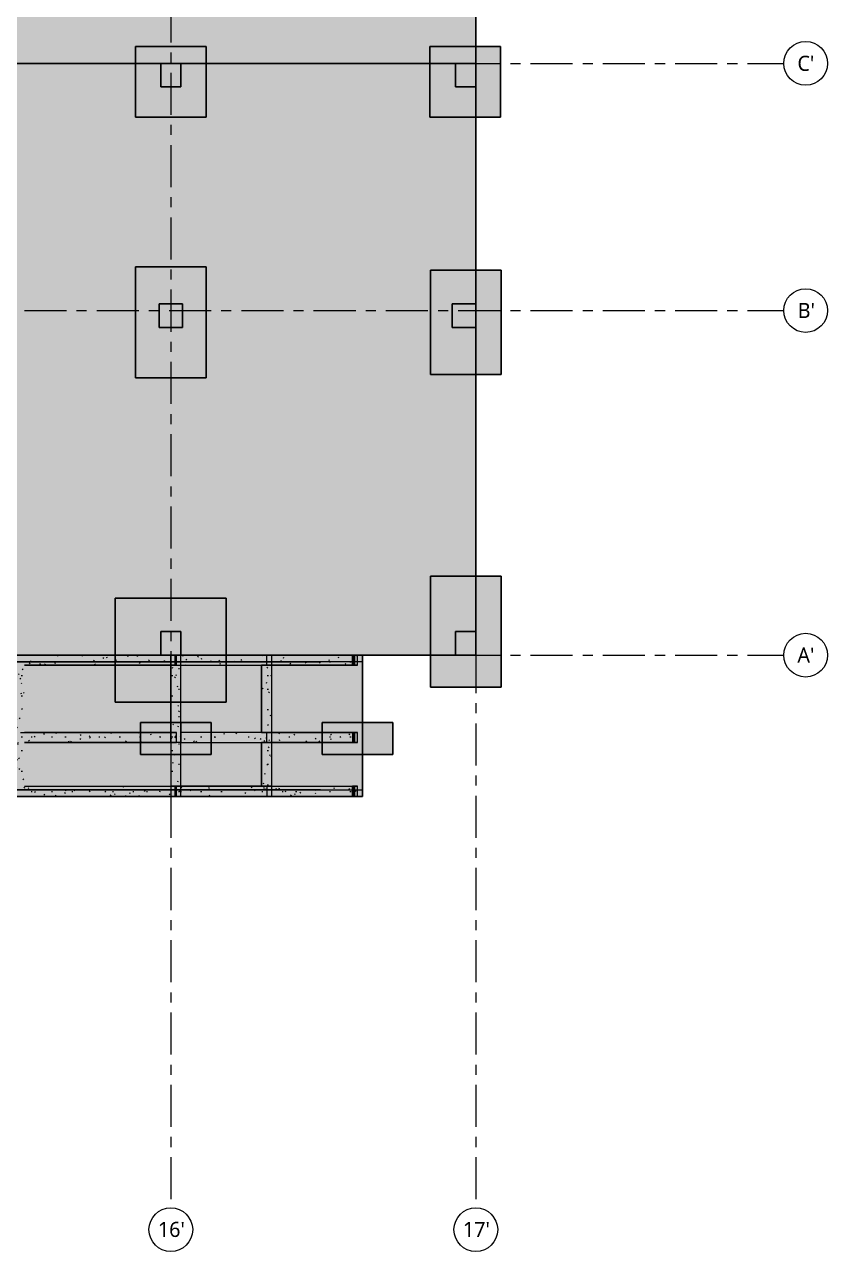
# Model space of a CAD drawing. Header units: millimetres. Extents: x -4000 to 187956, y -58990 to 162485.
# Drawn here: x 164080 to 187956, y -58990 to -22500 of the extents above; entities that cross this region are included whole.
import ezdxf

# ---------------------------------------------------------------- set-up
doc = ezdxf.new("R2010")
doc.units = ezdxf.units.MM
doc.linetypes.add('Grid Line 12_5mm', pattern=[2150, 1250, -300, 300, -300])
for name, color, linetype, lineweight in [('A-FLOR', 192, 'Continuous', 13), ('A-FLOR-PATT', 8, 'Continuous', 13), ('A-WALL', 113, 'Continuous', 13), ('S-BEAM', 12, 'Continuous', 9), ('S-COLS', 52, 'Continuous', 9), ('S-GRID', 1, 'Continuous', 30), ('S-GRID-IDEN', 1, 'Continuous', 30)]:
    doc.layers.add(name, color=color, linetype=linetype, lineweight=lineweight)
doc.styles.add('Trebuchet MS_1', font='trebuc.ttf', dxfattribs={"height": 450})
pattern_1 = [(0, (0, 0), (812.8, 203.2), [33.528, -576.072, 33.528, -576.072, -3251.2]), (0, (0, 0), (812.8, 203.2), [-1219.2, 33.528, -1185.672, 33.528, -576.072, -1422.4]), (0, (0, 0), (812.8, 203.2), [-3048, 33.528, -372.872, 33.528, -982.472]), (120, (304.8, 101.6), (-582.37636, 602.30545), [33.528, -576.072, 33.528, -576.072, -3251.2]), (120, (304.8, 101.6), (-582.37636, 602.30545), [-1219.2, 33.528, -1185.672, 33.528, -576.072, -1422.4]), (120, (304.8, 101.6), (-582.37636, 602.30545), [-3048, 33.528, -372.872, 33.528, -982.472]), (240, (406.4, 508), (-230.42364, -805.50545), [33.528, -576.072, 33.528, -576.072, -3251.2]), (240, (406.4, 508), (-230.42364, -805.50545), [-1219.2, 33.528, -1185.672, 33.528, -576.072, -1422.4]), (240, (406.4, 508), (-230.42364, -805.50545), [-3048, 33.528, -372.872, 33.528, -982.472])]
pattern_2 = [(0, (2480.62, 0), (806.943, 203.2), [33.286, -571.921, 33.286, -571.921, -3227.771]), (0, (2480.62, 0), (806.943, 203.2), [-1210.414, 33.286, -1177.128, 33.286, -571.921, -1412.15]), (0, (2480.62, 0), (806.943, 203.2), [-3026.035, 33.286, -370.185, 33.286, -975.392]), (119.821, (2783.22, 101.6), (-579.43966, 604.50027), [33.468, -575.037, -3853.863]), (119.821, (2783.22, 101.6), (-579.43966, 604.50027), [-608.505, 33.468, -575.037, -3245.359]), (119.821, (2783.22, 101.6), (-579.43966, 604.50027), [-1217.009, 33.468, -1183.542, -2028.349]), (119.821, (2783.22, 101.6), (-579.43966, 604.50027), [-2434.019, 33.468, -575.037, -1419.844]), (119.821, (2783.22, 101.6), (-579.43966, 604.50027), [-3042.524, 33.468, -372.202, -1014.175]), (119.821, (2783.22, 101.6), (-579.43966, 604.50027), [-3448.194, 33.468, -980.707]), (240.179, (2884.1, 508), (-227.5056, -803.30884), [33.468, -575.037, -3853.863]), (240.179, (2884.1, 508), (-227.5056, -803.30884), [-608.505, 33.468, -575.037, -3245.359]), (240.179, (2884.1, 508), (-227.5056, -803.30884), [-1217.009, 33.468, -1183.542, -2028.349]), (240.179, (2884.1, 508), (-227.5056, -803.30884), [-2434.019, 33.468, -575.037, -1419.844]), (240.179, (2884.1, 508), (-227.5056, -803.30884), [-3042.524, 33.468, -372.202, -1014.175]), (240.179, (2884.1, 508), (-227.5056, -803.30884), [-3448.194, 33.468, -980.707])]

# ---------------------------------------------------------------- blocks, each defined once
blk = doc.blocks.new('M_Concrete-Rectangular-Column - 600x700-149680-0_000')
at = {"layer": 'S-COLS', "transparency": 33554534}
blk.add_hatch(color=256, dxfattribs=at).paths.add_polyline_path([(300, -350), (300, 350), (-300, 350), (-300, -350)])
at = {"layer": 'S-COLS', "color": 250}
for p, q in [((300, 350), (-300, 350)), ((-300, 350), (-300, -350)), ((-300, -350), (-300, 350)), ((-300, 350), (300, 350)), ((300, -350), (300, 350)), ((300, 350), (300, -350)), ((-300, -350), (300, -350)), ((300, -350), (-300, -350))]:
    blk.add_line(p, q, dxfattribs=at)
blk = doc.blocks.new('Grid - M_Grid Head - Circle-4774-0_000')
at = {"layer": 'S-GRID-IDEN', "color": 250, "lineweight": 9}
blk.add_circle((0, 0), 6.5, dxfattribs=at)
blk = doc.blocks.new('CMF2_NHAPHUTRO_S_rvt-1-0_000')
at = {"layer": 'A-FLOR-PATT', "lineweight": 9}
h = blk.add_hatch(dxfattribs=at)
h.set_pattern_fill('FP_1', color=250, style=0, pattern_type=2)
h.set_pattern_definition(pattern_1)
h.paths.add_polyline_path([(55540, -41256), (56829, -41256), (56830, -23956), (63930, -23956), (63930, -31006), (78890, -31006), (78890, -23956), (146830, -23956), (146830, -30806), (147030, -30806), (147030, -27356), (150230, -27356), (150230, -30806), (161590, -30806), (161590, -23656), (177500, -23656), (177500, -22256), (55540, -22256), (55540, -31953)])
h.paths.add_polyline_path([(78690, -30806), (75490, -30806), (75490, -27356), (78690, -27356)])
h = blk.add_hatch(dxfattribs=at)
h.set_pattern_fill('FP_1', color=250, style=0, pattern_type=2)
h.set_pattern_definition(pattern_1)
h.paths.add_polyline_path([(65080, -42756), (65080, -39456), (62980, -39456), (62980, -42756)])
h.paths.add_polyline_path([(157780, -42656), (161080, -42656), (161080, -39556), (157780, -39556), (157780, -41297)])
h.paths.add_polyline_path([(166780, -42656), (170080, -42656), (170080, -39556), (166780, -39556), (166780, -41297)])
h.paths.add_polyline_path([(152080, -42656), (152080, -39556), (148780, -39556), (148780, -42656)])
h.paths.add_polyline_path([(139780, -42656), (143080, -42656), (143080, -39556), (139780, -39556), (139780, -41297)])
h.paths.add_polyline_path([(132580, -42656), (135880, -42656), (135880, -39556), (132580, -39556), (132580, -41297)])
h.paths.add_polyline_path([(128680, -42656), (128680, -39556), (125380, -39556), (125380, -42656)])
h.paths.add_polyline_path([(121480, -42656), (121480, -39556), (118180, -39556), (118180, -42656)])
h.paths.add_polyline_path([(108855, -42656), (112155, -42656), (112155, -39556), (108855, -39556), (108855, -41297)])
h.paths.add_polyline_path([(100180, -42656), (103480, -42656), (103480, -39556), (100180, -39556), (100180, -41297)])
h.paths.add_polyline_path([(96280, -42656), (96280, -39556), (92980, -39556), (92980, -42656), (93524, -42656)])
h.paths.add_polyline_path([(85780, -42656), (89080, -42656), (89080, -39556), (85780, -39556), (85780, -41297)])
h.paths.add_polyline_path([(78580, -42656), (81880, -42656), (81880, -39556), (78580, -39556), (78580, -41297)])
h.paths.add_polyline_path([(71380, -42656), (74680, -42656), (74680, -39556), (71380, -39556), (71380, -41297)])
h.paths.add_polyline_path([(58480, -42656), (58480, -39556), (55180, -39556), (55180, -42656), (57244, -42656)])
h.paths.add_polyline_path([(178250, -42206), (178250, -38906), (176150, -38906), (176150, -42206)])
h.paths.add_polyline_path([(167380, -33006), (169480, -33006), (169480, -29706), (167380, -29706), (167380, -31953)])
h.paths.add_polyline_path([(158380, -33006), (160480, -33006), (160480, -29706), (158380, -29706), (158380, -31953)])
h.paths.add_polyline_path([(140380, -33006), (142480, -33006), (142480, -29706), (140380, -29706), (140380, -31953)])
h.paths.add_polyline_path([(133180, -33006), (135280, -33006), (135280, -29706), (133180, -29706), (133180, -31953)])
h.paths.add_polyline_path([(125980, -33006), (128080, -33006), (128080, -29706), (125980, -29706), (125980, -31953)])
h.paths.add_polyline_path([(120733, -33006), (120880, -33006), (120880, -29706), (118780, -29706), (118780, -33006)])
h.paths.add_polyline_path([(111555, -33006), (111555, -29706), (109455, -29706), (109455, -33006)])
h.paths.add_polyline_path([(95680, -33006), (95680, -29706), (93580, -29706), (93580, -33006)])
h.paths.add_polyline_path([(102880, -33006), (102880, -29706), (100780, -29706), (100780, -33006), (102593, -33006)])
h.paths.add_polyline_path([(88480, -33006), (88480, -29706), (86380, -29706), (86380, -33006)])
h.paths.add_polyline_path([(71980, -33006), (74080, -33006), (74080, -29706), (71980, -29706), (71980, -31953)])
h.paths.add_polyline_path([(65080, -33006), (65080, -29706), (62980, -29706), (62980, -33006)])
h.paths.add_polyline_path([(57244, -33006), (57880, -33006), (57880, -29706), (55780, -29706), (55780, -33006)])
h.paths.add_polyline_path([(178250, -32906), (178250, -29806), (176150, -29806), (176150, -32906)])
h.paths.add_polyline_path([(158280, -27956), (160380, -27956), (160380, -27056), (158280, -27056), (158280, -27281)])
h.paths.add_polyline_path([(63180, -27956), (65280, -27956), (65280, -27056), (63180, -27056), (63180, -27281)])
h.paths.add_polyline_path([(120733, -25756), (120880, -25756), (120880, -22656), (118780, -22656), (118780, -25756)])
h.paths.add_polyline_path([(128080, -25756), (128080, -22656), (125980, -22656), (125980, -25756)])
h.paths.add_polyline_path([(111555, -25756), (111555, -22656), (109455, -22656), (109455, -25756)])
h.paths.add_polyline_path([(71980, -25756), (74080, -25756), (74080, -22656), (71980, -22656)])
h.paths.add_polyline_path([(62980, -25756), (65080, -25756), (65080, -22656), (62980, -22656)])
h.paths.add_polyline_path([(55780, -25756), (57880, -25756), (57880, -22656), (55780, -22656)])
h.paths.add_polyline_path([(178230, -25256), (178230, -23156), (176130, -23156), (176130, -25256)])
h.paths.add_polyline_path([(169480, -25256), (169480, -23156), (167380, -23156), (167380, -25256)])
h.paths.add_polyline_path([(160480, -25256), (160480, -23156), (158380, -23156), (158380, -25256)])
h.paths.add_polyline_path([(151480, -25256), (151480, -23156), (149380, -23156), (149380, -25256)])
h.paths.add_polyline_path([(140380, -25256), (142480, -25256), (142480, -23156), (140380, -23156)])
h.paths.add_polyline_path([(133180, -25256), (135280, -25256), (135280, -23156), (133180, -23156)])
h.paths.add_polyline_path([(102593, -25256), (102880, -25256), (102880, -23156), (100780, -23156), (100780, -25256)])
h.paths.add_polyline_path([(95680, -25256), (95680, -23156), (93580, -23156), (93580, -25256)])
h.paths.add_polyline_path([(79180, -25256), (81280, -25256), (81280, -23156), (79180, -23156)])
h.paths.add_polyline_path([(88480, -25256), (88480, -23156), (86380, -23156), (86380, -25256)])
h = blk.add_hatch(dxfattribs=at)
h.set_pattern_fill('FP_1', color=250, style=0, pattern_type=2)
h.set_pattern_definition(pattern_1)
h.paths.add_polyline_path([(166083, -41256), (177500, -41256), (177500, -23656), (161590, -23656), (161590, -30806), (147030, -30806), (147030, -31006), (147130, -31006), (147130, -41256), (147943, -41256)])
h = blk.add_hatch(dxfattribs=at)
h.set_pattern_fill('FP_3', color=250, style=0, pattern_type=2)
h.set_pattern_definition([(0, (2469.15, 0), (806.975, 203.2), [33.288, -571.943, 33.288, -571.943, -3227.9]), (0, (2469.15, 0), (806.975, 203.2), [-1210.462, 33.288, -1177.175, 33.288, -571.943, -1412.206]), (0, (2469.15, 0), (806.975, 203.2), [-3026.156, 33.288, -370.2, 33.288, -975.431]), (119.822, (2771.76, 101.6), (-578.20419, 602.30436), [33.468, -575.043, -3853.901]), (119.822, (2771.76, 101.6), (-578.20419, 602.30436), [-608.511, 33.468, -575.043, -3245.391]), (119.822, (2771.76, 101.6), (-578.20419, 602.30436), [-1217.021, 33.468, -1183.553, -2028.369]), (119.822, (2771.76, 101.6), (-578.20419, 602.30436), [-2434.043, 33.468, -575.043, -1419.858]), (119.822, (2771.76, 101.6), (-578.20419, 602.30436), [-3042.554, 33.468, -372.206, -1014.185]), (119.822, (2771.76, 101.6), (-578.20419, 602.30436), [-3448.227, 33.468, -980.716]), (240.178, (2872.64, 508), (-228.7741, -805.50542), [33.468, -575.043, -3853.901]), (240.178, (2872.64, 508), (-228.7741, -805.50542), [-608.511, 33.468, -575.043, -3245.391]), (240.178, (2872.64, 508), (-228.7741, -805.50542), [-1217.021, 33.468, -1183.553, -2028.369]), (240.178, (2872.64, 508), (-228.7741, -805.50542), [-2434.043, 33.468, -575.043, -1419.858]), (240.178, (2872.64, 508), (-228.7741, -805.50542), [-3042.554, 33.468, -372.206, -1014.185]), (240.178, (2872.64, 508), (-228.7741, -805.50542), [-3448.227, 33.468, -980.716])])
h.paths.add_polyline_path([(166083, -45456), (174130, -45456), (174130, -41256), (147961, -41256), (147961, -45456), (157013, -45456)])
h = blk.add_hatch(dxfattribs=at)
h.set_pattern_fill('FP_1', color=250, style=0, pattern_type=2)
h.set_pattern_definition(pattern_1)
h.paths.add_polyline_path([(175030, -44206), (175030, -43256), (172930, -43256), (172930, -44206)])
h.paths.add_polyline_path([(169630, -44206), (169630, -43256), (167530, -43256), (167530, -44206)])
h.paths.add_polyline_path([(151630, -44206), (151630, -43256), (149530, -43256), (149530, -44206)])
h.paths.add_polyline_path([(160630, -44206), (160630, -43256), (158530, -43256), (158530, -44206)])
h.paths.add_polyline_path([(142630, -44206), (142630, -43256), (140530, -43256), (140530, -44206)])
h.paths.add_polyline_path([(135430, -44206), (135430, -43256), (133330, -43256), (133330, -44206)])
h.paths.add_polyline_path([(126130, -44206), (128230, -44206), (128230, -43256), (126130, -43256)])
h.paths.add_polyline_path([(111555, -44206), (111555, -43256), (109455, -43256), (109455, -44206)])
h.paths.add_polyline_path([(121030, -44206), (121030, -43256), (118930, -43256), (118930, -44206)])
h.paths.add_polyline_path([(95530, -44206), (95530, -43256), (93430, -43256), (93430, -44206), (93524, -44206)])
h.paths.add_polyline_path([(102730, -44206), (102730, -43256), (100630, -43256), (100630, -44206)])
h.paths.add_polyline_path([(88330, -44206), (88330, -43256), (86230, -43256), (86230, -44206)])
h.paths.add_polyline_path([(80830, -44206), (80830, -43256), (78730, -43256), (78730, -44206)])
at = {"layer": 'S-BEAM'}
h = blk.add_hatch(dxfattribs=at)
h.set_pattern_fill('FP_1', color=256, style=0, pattern_type=2)
h.set_pattern_definition(pattern_1)
h.paths.add_polyline_path([(163780, -45456), (164080, -45456), (164080, -41256), (163780, -41256), (163780, -45156)])
h = blk.add_hatch(dxfattribs=at)
h.set_pattern_fill('FP_4', color=256, style=0, pattern_type=2)
h.set_pattern_definition(pattern_2)
h.paths.add_polyline_path([(166083, -41556), (168595, -41556), (168595, -41256), (164080, -41256), (164080, -41556)])
h = blk.add_hatch(dxfattribs=at)
h.set_pattern_fill('FP_1', color=256, style=0, pattern_type=2)
h.set_pattern_definition(pattern_1)
h.paths.add_polyline_path([(168430, -45456), (168730, -45456), (168730, -41256), (168430, -41256), (168430, -45156)])
h = blk.add_hatch(dxfattribs=at)
h.set_pattern_fill('FP_4', color=256, style=0, pattern_type=2)
h.set_pattern_definition(pattern_2)
h.paths.add_polyline_path([(171288, -41556), (171288, -41256), (168730, -41256), (168730, -41556)])
h = blk.add_hatch(dxfattribs=at)
h.set_pattern_fill('FP_1', color=256, style=0, pattern_type=2)
h.set_pattern_definition(pattern_1)
h.paths.add_polyline_path([(171130, -45456), (171430, -45456), (171430, -41256), (171130, -41256), (171130, -45156)])
h = blk.add_hatch(dxfattribs=at)
h.set_pattern_fill('FP_4', color=256, style=0, pattern_type=2)
h.set_pattern_definition(pattern_2)
h.paths.add_polyline_path([(173980, -41556), (173980, -41256), (171430, -41256), (171430, -41556)])
h = blk.add_hatch(dxfattribs=at)
h.set_pattern_fill('FP_4', color=256, style=0, pattern_type=2)
h.set_pattern_definition(pattern_2)
h.paths.add_polyline_path([(164080, -43856), (168595, -43856), (168595, -43556), (164080, -43556)])
h = blk.add_hatch(dxfattribs=at)
h.set_pattern_fill('FP_4', color=256, style=0, pattern_type=2)
h.set_pattern_definition(pattern_2)
h.paths.add_polyline_path([(171288, -43856), (171288, -43556), (168730, -43556), (168730, -43856)])
h = blk.add_hatch(dxfattribs=at)
h.set_pattern_fill('FP_4', color=256, style=0, pattern_type=2)
h.set_pattern_definition(pattern_2)
h.paths.add_polyline_path([(173980, -43856), (173980, -43556), (171430, -43556), (171430, -43856)])
h = blk.add_hatch(dxfattribs=at)
h.set_pattern_fill('FP_4', color=256, style=0, pattern_type=2)
h.set_pattern_definition(pattern_2)
h.paths.add_polyline_path([(168595, -45456), (168595, -45156), (164080, -45156), (164080, -45456), (166083, -45456)])
h = blk.add_hatch(dxfattribs=at)
h.set_pattern_fill('FP_4', color=256, style=0, pattern_type=2)
h.set_pattern_definition(pattern_2)
h.paths.add_polyline_path([(171288, -45456), (171288, -45156), (168730, -45156), (168730, -45456)])
h = blk.add_hatch(dxfattribs=at)
h.set_pattern_fill('FP_4', color=256, style=0, pattern_type=2)
h.set_pattern_definition(pattern_2)
h.paths.add_polyline_path([(173980, -45456), (173980, -45156), (171430, -45156), (171430, -45456)])
at = {"layer": 'S-COLS', "lineweight": 5, "transparency": 33554534}
for points in [[(168730, -24356), (168730, -23656), (168130, -23656), (168130, -24356)], [(177500, -24356), (177500, -23656), (176900, -23656), (176900, -24356)], [(168780, -31506), (168780, -30806), (168080, -30806), (168080, -31506)], [(177500, -31506), (177500, -30806), (176800, -30806), (176800, -31506)], [(168730, -41256), (168730, -40556), (168130, -40556), (168130, -41256)]]:
    blk.add_hatch(color=256, dxfattribs=at).paths.add_polyline_path(points)
at = {"layer": 'S-COLS'}
h = blk.add_hatch(dxfattribs=at)
h.set_pattern_fill('FP_1', color=256, style=0, pattern_type=2)
h.set_pattern_definition(pattern_1)
h.paths.add_polyline_path([(168730, -43856), (168730, -43256), (168430, -43256), (168430, -43856)])
at = {"layer": 'A-FLOR', "color": 93, "lineweight": 15}
for p, q in [((177500, -22256), (177500, -23656)), ((169480, -23156), (167380, -23156)), ((167380, -23156), (167380, -25256)), ((169480, -25256), (169480, -23156)), ((177500, -23156), (176130, -23156)), ((176130, -23156), (176130, -25256)), ((177500, -23156), (178230, -23156)), ((178230, -23156), (178230, -25256)), ((161590, -23656), (168130, -23656)), ((168730, -23656), (176900, -23656)), ((177500, -24356), (177500, -30806)), ((167380, -25256), (169480, -25256)), ((176130, -25256), (177500, -25256)), ((178230, -25256), (177500, -25256)), ((169480, -29706), (167380, -29706)), ((167380, -29706), (167380, -33006)), ((169480, -33006), (169480, -29706)), ((176150, -29806), (176150, -32906)), ((177500, -29806), (176150, -29806)), ((177500, -29806), (178250, -29806)), ((178250, -29806), (178250, -32906)), ((177500, -31506), (177500, -40556)), ((167380, -33006), (169480, -33006)), ((176150, -32906), (177500, -32906)), ((178250, -32906), (177500, -32906)), ((176150, -38906), (176150, -41256)), ((177500, -38906), (176150, -38906)), ((177500, -38906), (178250, -38906)), ((178250, -38906), (178250, -42206)), ((170080, -39556), (166780, -39556)), ((166780, -39556), (166780, -41256)), ((170080, -41256), (170080, -39556)), ((159730, -41256), (168130, -41256)), ((166780, -41556), (166780, -42656)), ((168730, -41256), (172884, -41256)), ((170080, -42656), (170080, -41556)), ((172884, -41256), (174130, -41256)), ((176900, -41256), (174130, -41256)), ((174130, -41256), (174130, -41456)), ((174130, -45256), (174130, -41456)), ((176150, -42206), (176150, -41256)), ((178250, -42206), (176150, -42206)), ((166780, -42656), (168430, -42656)), ((168730, -42656), (170080, -42656)), ((168430, -43256), (167530, -43256)), ((167530, -43256), (167530, -43556)), ((169630, -43256), (168730, -43256)), ((169630, -43556), (169630, -43256)), ((174130, -43256), (172930, -43256)), ((172930, -43256), (172930, -43556)), ((174130, -43256), (175030, -43256)), ((175030, -43256), (175030, -44206)), ((167530, -43856), (167530, -44206)), ((169630, -44206), (169630, -43856)), ((172930, -43856), (172930, -44206)), ((167530, -44206), (168430, -44206)), ((168730, -44206), (169630, -44206)), ((172930, -44206), (174130, -44206)), ((175030, -44206), (174130, -44206)), ((174130, -45456), (157100, -45456)), ((174130, -45256), (174130, -45456))]:
    blk.add_line(p, q, dxfattribs=at)
at = {"layer": 'A-FLOR', "color": 94, "lineweight": 15}
for p, q in [((177500, -23656), (177500, -22256)), ((178230, -23156), (177500, -23156)), ((178230, -25256), (178230, -23156)), ((168130, -23656), (161590, -23656)), ((176900, -23656), (168730, -23656)), ((177500, -30806), (177500, -24356)), ((177500, -25256), (178230, -25256)), ((178250, -29806), (177500, -29806)), ((178250, -32906), (178250, -29806)), ((177500, -40556), (177500, -31506)), ((177500, -32906), (178250, -32906)), ((178250, -38906), (177500, -38906)), ((178250, -42206), (178250, -38906)), ((174130, -41256), (176900, -41256)), ((174130, -41456), (174130, -45256)), ((176150, -41256), (176150, -42206)), ((176150, -42206), (178250, -42206)), ((175030, -43256), (174130, -43256)), ((175030, -44206), (175030, -43256)), ((174130, -44206), (175030, -44206))]:
    blk.add_line(p, q, dxfattribs=at)
at = {"layer": 'A-FLOR', "color": 81, "lineweight": 15}
for p, q in [((167380, -25256), (167380, -23156)), ((167380, -23156), (169480, -23156)), ((169480, -23156), (169480, -25256)), ((176130, -25256), (176130, -23156)), ((176130, -23156), (177500, -23156)), ((161590, -23656), (168130, -23656)), ((168130, -23656), (161590, -23656)), ((168730, -23656), (176900, -23656)), ((176900, -23656), (168730, -23656)), ((169480, -25256), (167380, -25256)), ((177500, -25256), (176130, -25256)), ((167380, -33006), (167380, -29706)), ((167380, -29706), (169480, -29706)), ((169480, -29706), (169480, -33006)), ((176150, -29806), (177500, -29806)), ((176150, -32906), (176150, -29806)), ((169480, -33006), (167380, -33006)), ((177500, -32906), (176150, -32906)), ((176150, -38906), (177500, -38906)), ((176150, -41256), (176150, -38906)), ((166780, -41256), (166780, -39556)), ((166780, -39556), (170080, -39556)), ((170080, -39556), (170080, -41256)), ((166780, -41456), (166780, -41556)), ((166780, -42656), (166780, -41556)), ((170080, -41556), (170080, -41456)), ((170080, -41556), (170080, -42656)), ((172738, -41256), (172884, -41256)), ((172884, -41256), (174130, -41256)), ((174130, -41456), (174130, -41256)), ((168430, -42656), (166780, -42656)), ((168430, -42656), (168730, -42656)), ((170080, -42656), (168730, -42656)), ((167530, -43556), (167530, -43256)), ((167530, -43256), (168430, -43256)), ((168730, -43256), (169630, -43256)), ((169630, -43256), (169630, -43556)), ((172930, -43556), (172930, -43256)), ((172930, -43256), (174130, -43256)), ((167530, -43556), (167530, -43856)), ((169630, -43856), (169630, -43556)), ((172930, -43556), (172930, -43856)), ((167530, -44206), (167530, -43856)), ((169630, -43856), (169630, -44206)), ((172930, -44206), (172930, -43856)), ((168430, -44206), (167530, -44206)), ((168430, -44206), (168730, -44206)), ((169630, -44206), (168730, -44206)), ((174130, -44206), (172930, -44206)), ((173980, -45456), (174130, -45456)), ((174130, -45456), (174130, -45256))]:
    blk.add_line(p, q, dxfattribs=at)
at = {"layer": 'A-FLOR', "color": 75, "lineweight": 15}
for p, q in [((168130, -23656), (168730, -23656)), ((168730, -23656), (168130, -23656)), ((176900, -23656), (177500, -23656)), ((177500, -23656), (176900, -23656))]:
    blk.add_line(p, q, dxfattribs=at)
at = {"layer": 'A-FLOR', "color": 96, "lineweight": 15}
for p, q in [((168730, -23656), (168130, -23656)), ((177500, -23656), (176900, -23656)), ((177500, -24356), (177500, -23656)), ((177500, -31506), (177500, -30806)), ((177500, -41256), (177500, -40556)), ((176900, -41256), (177500, -41256))]:
    blk.add_line(p, q, dxfattribs=at)
at = {"layer": 'A-FLOR', "color": 95, "lineweight": 15}
for p, q in [((168130, -23656), (168730, -23656)), ((176900, -23656), (177500, -23656)), ((177500, -23656), (177500, -24356)), ((177500, -30806), (177500, -31506)), ((177500, -40556), (177500, -41256)), ((168130, -41256), (168730, -41256)), ((177500, -41256), (176900, -41256))]:
    blk.add_line(p, q, dxfattribs=at)
at = {"layer": 'A-FLOR', "color": 71, "lineweight": 15}
for p, q in [((168130, -41256), (163958, -41256)), ((164080, -41256), (168130, -41256)), ((166780, -41256), (166780, -41456)), ((166780, -41556), (166780, -41456)), ((168730, -41256), (171130, -41256)), ((171130, -41256), (168730, -41256)), ((170080, -41456), (170080, -41256)), ((170080, -41456), (170080, -41556)), ((171288, -41256), (172738, -41256)), ((171638, -41256), (171288, -41256)), ((174130, -41256), (173980, -41256)), ((174130, -41256), (173980, -41256)), ((168730, -42656), (168430, -42656)), ((168730, -43256), (168430, -43256)), ((167530, -43856), (167530, -43556)), ((169630, -43556), (169630, -43856)), ((172930, -43856), (172930, -43556)), ((168730, -44206), (168430, -44206)), ((163958, -45456), (168430, -45456)), ((168595, -45456), (171130, -45456)), ((171288, -45456), (173980, -45456))]:
    blk.add_line(p, q, dxfattribs=at)
at = {"layer": 'A-FLOR', "color": 255, "lineweight": 15}
for p, q in [((168130, -41256), (164080, -41256)), ((166780, -41456), (166780, -41256)), ((171130, -41256), (168730, -41256)), ((170080, -41256), (170080, -41456)), ((171130, -41256), (171288, -41256)), ((171288, -41256), (171130, -41256)), ((173980, -41256), (171288, -41256)), ((173980, -41256), (171638, -41256)), ((168430, -43256), (168730, -43256)), ((168430, -45456), (168595, -45456)), ((171130, -45456), (171288, -45456))]:
    blk.add_line(p, q, dxfattribs=at)
at = {"layer": 'A-FLOR', "color": 73, "lineweight": 15}
blk.add_line((168430, -41256), (168130, -41256), dxfattribs=at)
at = {"layer": 'A-FLOR', "color": 55, "lineweight": 15}
for p, q in [((168130, -41256), (168430, -41256)), ((168430, -41256), (168130, -41256))]:
    blk.add_line(p, q, dxfattribs=at)
at = {"layer": 'A-FLOR', "color": 31, "lineweight": 15}
blk.add_line((168595, -41256), (168430, -41256), dxfattribs=at)
at = {"layer": 'A-FLOR', "color": 53, "lineweight": 15}
for p, q in [((168430, -41256), (168595, -41256)), ((168595, -41256), (168430, -41256)), ((168730, -41256), (168595, -41256)), ((168595, -41256), (168730, -41256)), ((168730, -41256), (168595, -41256))]:
    blk.add_line(p, q, dxfattribs=at)
at = {"layer": 'A-FLOR', "color": 90, "lineweight": 15}
blk.add_line((171288, -41256), (171130, -41256), dxfattribs=at)
at = {"layer": 'A-WALL', "color": 90, "lineweight": 15}
for p, q in [((174130, -41456), (157100, -41456)), ((159730, -41256), (168130, -41256)), ((168130, -41256), (168730, -41256)), ((168730, -41256), (174130, -41256)), ((174130, -41256), (174130, -41456)), ((157100, -45256), (174130, -45256)), ((174130, -45456), (157100, -45456)), ((174130, -45256), (174130, -45456))]:
    blk.add_line(p, q, dxfattribs=at)
at = {"layer": 'A-WALL', "color": 35, "lineweight": 15}
for p, q in [((157100, -41456), (172884, -41456)), ((168130, -41256), (159730, -41256)), ((172884, -41256), (168730, -41256)), ((172884, -45256), (157100, -45256)), ((157100, -45456), (172884, -45456))]:
    blk.add_line(p, q, dxfattribs=at)
at = {"layer": 'A-WALL', "color": 77, "lineweight": 15}
blk.add_line((168730, -41256), (168130, -41256), dxfattribs=at)
at = {"layer": 'S-BEAM', "color": 254}
for p, q in [((164080, -41256), (166062, -41256)), ((166062, -41256), (168130, -41256)), ((168430, -41456), (168430, -41256)), ((168430, -41256), (168430, -41456)), ((168430, -41556), (168430, -41456)), ((168430, -41456), (168430, -41556)), ((168547, -41256), (168547, -41456)), ((168547, -41256), (168595, -41256)), ((168547, -41456), (168547, -41556)), ((168547, -41556), (168595, -41556)), ((168547, -41556), (168595, -41556)), ((168595, -41256), (168730, -41256)), ((168595, -41556), (168730, -41556)), ((168730, -41256), (171130, -41256)), ((168730, -41456), (168730, -41256)), ((171130, -41556), (171288, -41556)), ((171288, -41556), (171130, -41556)), ((171288, -41556), (171430, -41556)), ((171430, -41256), (173830, -41256)), ((171430, -41456), (171430, -41256)), ((172738, -41256), (173980, -41256)), ((173830, -41256), (173980, -41256)), ((173896, -41256), (173830, -41256)), ((173830, -41456), (173830, -41256)), ((173830, -41256), (173830, -41456)), ((173830, -41556), (173884, -41556)), ((173884, -41456), (173884, -41256)), ((173884, -41556), (173884, -41456)), ((173896, -41556), (173884, -41556)), ((173896, -41256), (173896, -41456)), ((168730, -43256), (168430, -43256)), ((168430, -43556), (168430, -43856)), ((168730, -43556), (168730, -43856)), ((169630, -43556), (168961, -43556)), ((171288, -43556), (171130, -43556)), ((171130, -43556), (171288, -43556)), ((171430, -43556), (171288, -43556)), ((173830, -43556), (172930, -43556)), ((173884, -43556), (173830, -43556)), ((173830, -43556), (173896, -43556)), ((173830, -43556), (173830, -43856)), ((173884, -43856), (173884, -43556)), ((173884, -43556), (173896, -43556)), ((173896, -43556), (173896, -43856)), ((168595, -43856), (168430, -43856)), ((168730, -43856), (168595, -43856)), ((168961, -43856), (169630, -43856)), ((171130, -43856), (171288, -43856)), ((171288, -43856), (171130, -43856)), ((171288, -43856), (171430, -43856)), ((172930, -43856), (173830, -43856)), ((173830, -43856), (173884, -43856)), ((173830, -43856), (173896, -43856)), ((173896, -43856), (173884, -43856)), ((168430, -45156), (168430, -45256)), ((168430, -45156), (168430, -45256)), ((168547, -45156), (168547, -45256)), ((168547, -45156), (168595, -45156)), ((168595, -45156), (168547, -45156)), ((168595, -45156), (168730, -45156)), ((171130, -45156), (171288, -45156)), ((171288, -45156), (171130, -45156)), ((171288, -45156), (171430, -45156)), ((173830, -45156), (173884, -45156)), ((173884, -45256), (173884, -45156)), ((173884, -45156), (173896, -45156)), ((164080, -45456), (168430, -45456)), ((168430, -45256), (168430, -45456)), ((168430, -45256), (168430, -45456)), ((168430, -45456), (168547, -45456)), ((168547, -45256), (168547, -45456)), ((168730, -45456), (168595, -45456)), ((168730, -45456), (168730, -45256)), ((171130, -45456), (168730, -45456)), ((171430, -45456), (171288, -45456)), ((171430, -45456), (171430, -45256)), ((173830, -45456), (171430, -45456)), ((173830, -45456), (173830, -45256)), ((173830, -45256), (173830, -45456)), ((173884, -45456), (173830, -45456)), ((173830, -45456), (173896, -45456)), ((173980, -45456), (173830, -45456)), ((173884, -45456), (173884, -45256)), ((173896, -45456), (173884, -45456)), ((173896, -45256), (173896, -45456))]:
    blk.add_line(p, q, dxfattribs=at)
at = {"layer": 'S-BEAM', "color": 253}
for p, q in [((164080, -41256), (168130, -41256)), ((164080, -41556), (168430, -41556)), ((168130, -41256), (168430, -41256)), ((168430, -43256), (168430, -41556)), ((168430, -41556), (168595, -41556)), ((168595, -41456), (168595, -41256)), ((168595, -41556), (168730, -41556)), ((171288, -41256), (168730, -41256)), ((168730, -41556), (168730, -41456)), ((168730, -43256), (168730, -41556)), ((168730, -41556), (171130, -41556)), ((171130, -43556), (171130, -41556)), ((171130, -41556), (171288, -41556)), ((171288, -41256), (171430, -41256)), ((171288, -41456), (171288, -41256)), ((171430, -41556), (171288, -41556)), ((171430, -41256), (172738, -41256)), ((171430, -41556), (171430, -41456)), ((171430, -43556), (171430, -41556)), ((171430, -41556), (173830, -41556)), ((173830, -41556), (173830, -41456)), ((173830, -41456), (173830, -41556)), ((173896, -41556), (173830, -41556)), ((173830, -41556), (173980, -41556)), ((173896, -41456), (173896, -41556)), ((173980, -41456), (173980, -41256)), ((163958, -43556), (164080, -43556)), ((168430, -43556), (164080, -43556)), ((168595, -43556), (168430, -43556)), ((168961, -43556), (168730, -43556)), ((168730, -43856), (168730, -43556)), ((171130, -43556), (169630, -43556)), ((171288, -43556), (171130, -43556)), ((171288, -43556), (171430, -43556)), ((172930, -43556), (171430, -43556)), ((171430, -43856), (171430, -43556)), ((173980, -43556), (173830, -43556)), ((173830, -43556), (173830, -43856)), ((164080, -43856), (168430, -43856)), ((168430, -43856), (168430, -45156)), ((168430, -43856), (168595, -43856)), ((168730, -45156), (168730, -43856)), ((168730, -43856), (168961, -43856)), ((169630, -43856), (171130, -43856)), ((171130, -45156), (171130, -43856)), ((171130, -43856), (171288, -43856)), ((171430, -43856), (171288, -43856)), ((171430, -45156), (171430, -43856)), ((171430, -43856), (172930, -43856)), ((173830, -43856), (173980, -43856)), ((164080, -45156), (168430, -45156)), ((168595, -45156), (168430, -45156)), ((168730, -45156), (168595, -45156)), ((168730, -45156), (171130, -45156)), ((168730, -45256), (168730, -45156)), ((171130, -45156), (171288, -45156)), ((171430, -45156), (171288, -45156)), ((171430, -45156), (173830, -45156)), ((171430, -45256), (171430, -45156)), ((173980, -45156), (173830, -45156)), ((173830, -45156), (173896, -45156)), ((173830, -45256), (173830, -45156)), ((173830, -45156), (173830, -45256)), ((173896, -45156), (173896, -45256)), ((168595, -45456), (164080, -45456)), ((168595, -45456), (168595, -45256)), ((168730, -45456), (168595, -45456)), ((168730, -45456), (171288, -45456)), ((171288, -45256), (171288, -45456)), ((171430, -45456), (171288, -45456)), ((173980, -45456), (171430, -45456)), ((173980, -45456), (173980, -45256))]:
    blk.add_line(p, q, dxfattribs=at)
at = {"layer": 'S-BEAM', "color": 252}
for p, q in [((168595, -41556), (164080, -41556)), ((168430, -41556), (168430, -43556)), ((168595, -41556), (168595, -41456)), ((168730, -41456), (168730, -41256)), ((168730, -41556), (171288, -41556)), ((171130, -41556), (171130, -43556)), ((171288, -41556), (171288, -41456)), ((171430, -41456), (171430, -41256)), ((173980, -41556), (171430, -41556)), ((173980, -41556), (173980, -41456)), ((164080, -43556), (168595, -43556)), ((168595, -43856), (168595, -43556)), ((171288, -43556), (168730, -43556)), ((171288, -43856), (171288, -43556)), ((171430, -43556), (173980, -43556)), ((173980, -43856), (173980, -43556)), ((168595, -43856), (164080, -43856)), ((168430, -43856), (168430, -45156)), ((168730, -43856), (171288, -43856)), ((171130, -43856), (171130, -45156)), ((173980, -43856), (171430, -43856)), ((164080, -45156), (168595, -45156)), ((168595, -45256), (168595, -45156)), ((171288, -45156), (168730, -45156)), ((171288, -45156), (171288, -45256)), ((171430, -45156), (173980, -45156)), ((173980, -45256), (173980, -45156)), ((168730, -45456), (168730, -45256)), ((171430, -45456), (171430, -45256))]:
    blk.add_line(p, q, dxfattribs=at)
at = {"layer": 'S-BEAM', "color": 251}
for p in [(168130, -41256), (168730, -41256)]:
    blk.add_line(p, (168595, -41256), dxfattribs=at)
at = {"layer": 'S-BEAM', "color": 9}
blk.add_line((168430, -41256), (168547, -41256), dxfattribs=at)
at = {"layer": 'S-BEAM', "color": 250}
for p, q in [((168730, -45256), (168730, -41456)), ((171430, -45256), (171430, -41456))]:
    blk.add_line(p, q, dxfattribs=at)
at = {"layer": 'S-BEAM', "color": 50}
for p, q in [((171130, -41256), (171288, -41256)), ((171288, -41256), (171430, -41256)), ((173830, -41256), (173884, -41256)), ((173884, -41256), (173896, -41256)), ((168595, -45456), (168547, -45456)), ((171288, -45456), (171130, -45456))]:
    blk.add_line(p, q, dxfattribs=at)
at = {"layer": 'S-COLS', "color": 250}
for p, q in [((168730, -23656), (168130, -23656)), ((168130, -23656), (168130, -24356)), ((168130, -24356), (168130, -23656)), ((168130, -23656), (168730, -23656)), ((168730, -24356), (168730, -23656)), ((168730, -23656), (168730, -24356)), ((177500, -23656), (176900, -23656)), ((176900, -23656), (176900, -24356)), ((176900, -24356), (176900, -23656)), ((176900, -23656), (177500, -23656)), ((177500, -24356), (177500, -23656)), ((177500, -23656), (177500, -24356)), ((168130, -24356), (168730, -24356)), ((168730, -24356), (168130, -24356)), ((176900, -24356), (177500, -24356)), ((177500, -24356), (176900, -24356)), ((168780, -30806), (168080, -30806)), ((168080, -30806), (168080, -31506)), ((168080, -31506), (168080, -30806)), ((168080, -30806), (168780, -30806)), ((168780, -31506), (168780, -30806)), ((168780, -30806), (168780, -31506)), ((177500, -30806), (176800, -30806)), ((176800, -30806), (176800, -31506)), ((176800, -31506), (176800, -30806)), ((176800, -30806), (177500, -30806)), ((177500, -31506), (177500, -30806)), ((177500, -30806), (177500, -31506)), ((168080, -31506), (168780, -31506)), ((168780, -31506), (168080, -31506)), ((176800, -31506), (177500, -31506)), ((177500, -31506), (176800, -31506)), ((168730, -40556), (168130, -40556)), ((168130, -40556), (168130, -41256)), ((168130, -41256), (168130, -40556)), ((168130, -40556), (168730, -40556)), ((168730, -41256), (168730, -40556)), ((168730, -40556), (168730, -41256)), ((168130, -41256), (168730, -41256))]:
    blk.add_line(p, q, dxfattribs=at)
at = {"layer": 'S-COLS', "color": 252}
blk.add_line((168430, -41256), (168130, -41256), dxfattribs=at)
at = {"layer": 'S-COLS', "color": 9}
blk.add_line((168595, -41256), (168430, -41256), dxfattribs=at)
at = {"layer": 'S-COLS', "color": 253}
blk.add_line((168730, -41256), (168595, -41256), dxfattribs=at)
at = {"layer": 'S-COLS', "color": 254}
for p, q in [((168430, -43556), (168430, -43256)), ((168430, -43256), (168730, -43256)), ((168730, -43256), (168730, -43556)), ((168730, -43856), (168595, -43856))]:
    blk.add_line(p, q, dxfattribs=at)
at = {"layer": 'S-COLS', "color": 50}
for p, q in [((168430, -43856), (168430, -43556)), ((168730, -43556), (168730, -43856)), ((168595, -43856), (168430, -43856))]:
    blk.add_line(p, q, dxfattribs=at)
at = {"layer": 'S-GRID', "linetype": 'Grid Line 12_5mm', "lineweight": 9}
for p, q in [((168430, -13185), (168430, -57690)), ((177500, -13185), (177500, -57690)), ((47977, -23656), (186656, -23656)), ((47977, -31006), (186656, -31006)), ((47977, -41256), (186656, -41256))]:
    blk.add_line(p, q, dxfattribs=at)
at = {"layer": 'S-COLS', "color": 250, "lineweight": 9}
blk.add_blockref('M_Concrete-Rectangular-Column - 600x700-149680-0_000', (177200, -40906), dxfattribs=at)
at = {"layer": 'S-GRID-IDEN', "lineweight": 9, "char_height": 450, "attachment_point": 1, "style": 'Trebuchet MS_1', "bg_fill": 3, "box_fill_scale": 1.25, "bg_fill_color": 256, "bg_fill_true_color": 13158600, "bg_fill_transparency": 0}
for s, insert, width in [("C'", (187062, -23428), 577.21), ("B'", (187072, -30778), 553.16), ("A'", (187062, -41028), 577.21), ("16'", (168046, -58109), 921.94), ("17'", (177116, -58109), 921.94)]:
    blk.add_mtext(s, dxfattribs=dict(at, insert=insert, width=width))
at = {"layer": 'S-GRID-IDEN', "color": 10, "lineweight": 5, "xscale": 99.99999999999993, "yscale": 99.99999999999993, "zscale": 99.99999999999993}
for p, rotation in [((187306, -23656), 269.9999999999994), ((187306, -31006), 269.9999999999994), ((187306, -41256), 269.9999999999994), ((168430, -58340), 180), ((177500, -58340), 180)]:
    blk.add_blockref('Grid - M_Grid Head - Circle-4774-0_000', p, dxfattribs=dict(at, rotation=rotation))

msp = doc.modelspace()

# ---------------------------------------------------------------- block references
at = {"lineweight": 5}
msp.add_blockref('CMF2_NHAPHUTRO_S_rvt-1-0_000', (0, 0), dxfattribs=at)

doc.saveas('drawing.dxf')
